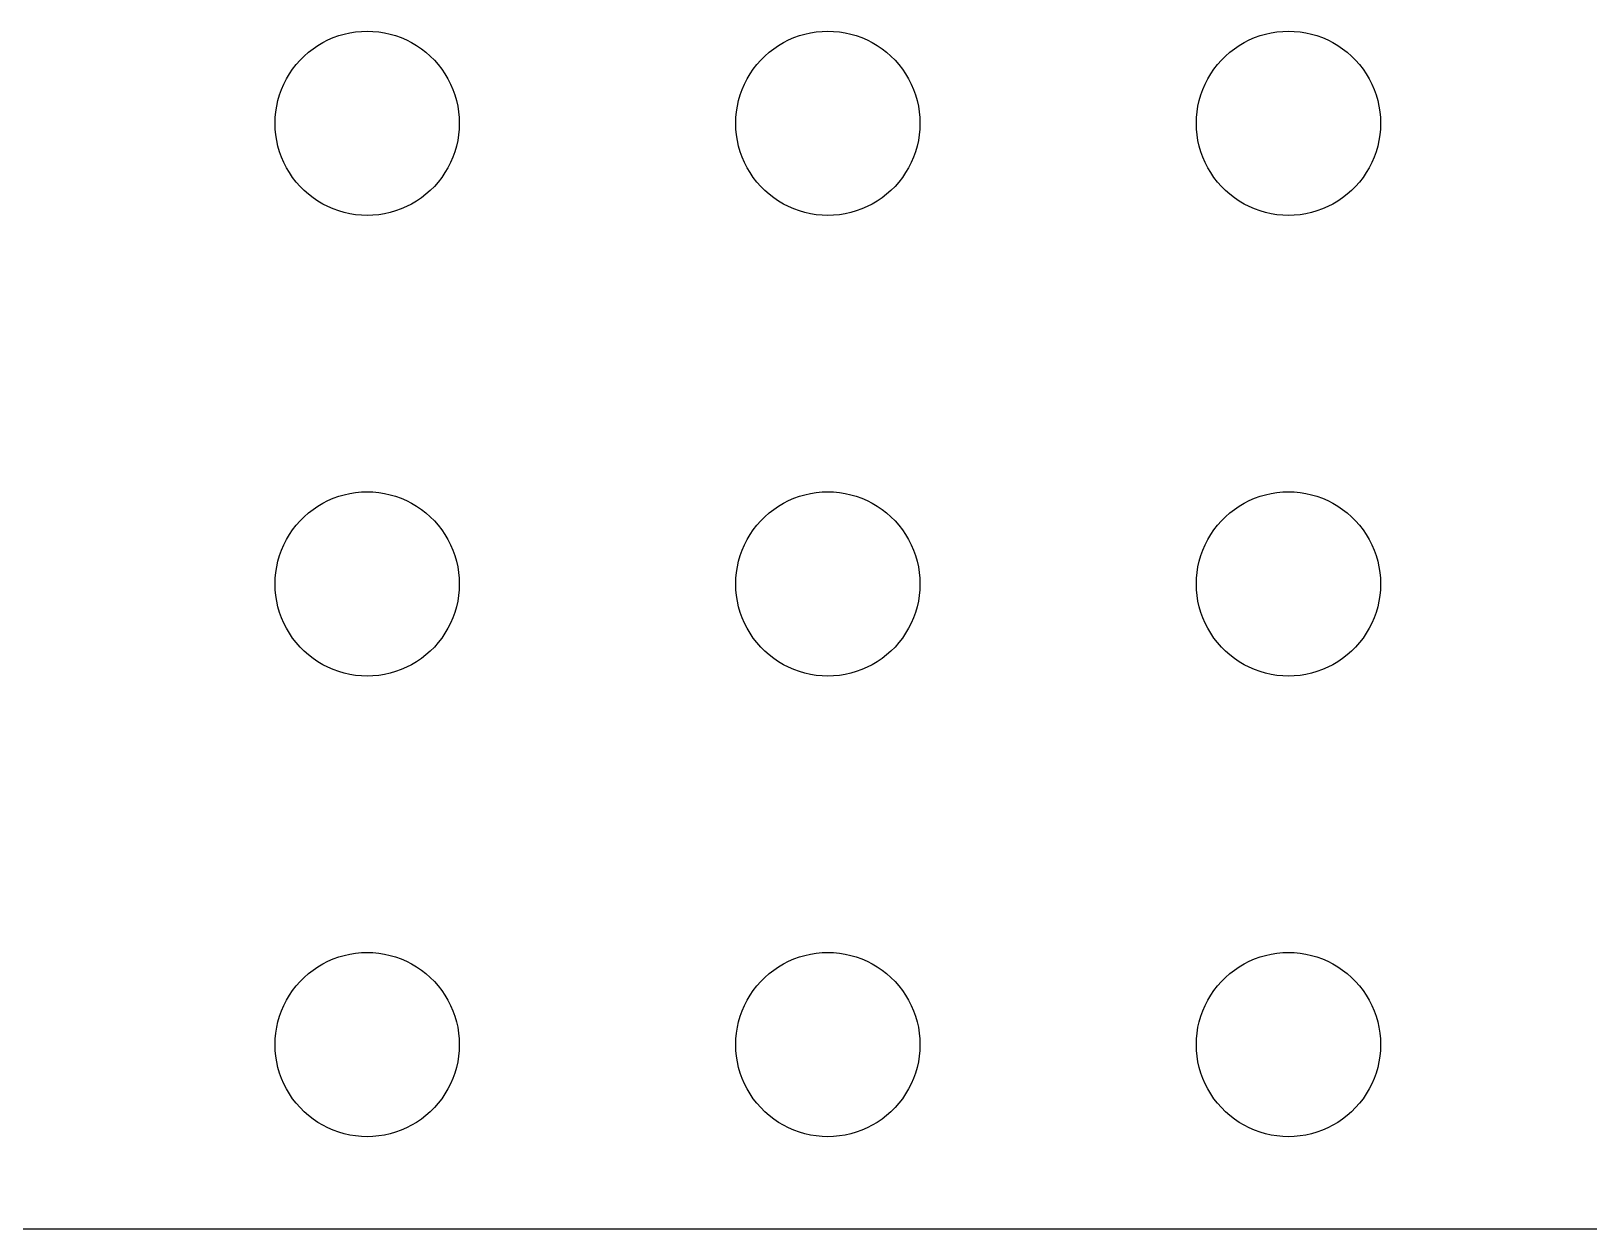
# Model space of a CAD drawing. Header units: metres. Extents: x -111 to 111, y -111 to 111.
# Drawn here: x -55.9 to -5.2, y -111 to -72 of the extents above; entities that cross this region are included whole.
import ezdxf

# ---------------------------------------------------------------- set-up
doc = ezdxf.new("R2010")
doc.units = ezdxf.units.M

msp = doc.modelspace()

# ---------------------------------------------------------------- linework, layer by layer
for p, q in [((-45.5621, -72.0531), (-45.376, -72.0237)), ((-45.376, -72.0237), (-45.1884, -72.0059)), ((-45.1884, -72.0059), (-45, -72)), ((-45, -72), (-44.8116, -72.0059)), ((-44.8116, -72.0059), (-44.624, -72.0237)), ((-44.624, -72.0237), (-44.4379, -72.0531)), ((-30.5621, -72.0531), (-30.376, -72.0237)), ((-30.376, -72.0237), (-30.1884, -72.0059)), ((-30.1884, -72.0059), (-30, -72)), ((-30, -72), (-29.8116, -72.0059)), ((-29.8116, -72.0059), (-29.624, -72.0237)), ((-29.624, -72.0237), (-29.4379, -72.0531)), ((-15.5621, -72.0531), (-15.376, -72.0237)), ((-15.376, -72.0237), (-15.1884, -72.0059)), ((-15.1884, -72.0059), (-15, -72)), ((-15, -72), (-14.8116, -72.0059)), ((-14.8116, -72.0059), (-14.624, -72.0237)), ((-14.624, -72.0237), (-14.4379, -72.0531)), ((-46.7634, -72.573), (-46.6075, -72.467)), ((-46.6075, -72.467), (-46.4453, -72.3711)), ((-46.4453, -72.3711), (-46.2773, -72.2855)), ((-46.2773, -72.2855), (-46.1044, -72.2107)), ((-46.1044, -72.2107), (-45.927, -72.1468)), ((-45.927, -72.1468), (-45.7461, -72.0943)), ((-45.7461, -72.0943), (-45.5621, -72.0531)), ((-44.4379, -72.0531), (-44.2539, -72.0943)), ((-44.2539, -72.0943), (-44.0729, -72.1468)), ((-44.0729, -72.1468), (-43.8956, -72.2107)), ((-43.8956, -72.2107), (-43.7227, -72.2855)), ((-43.7227, -72.2855), (-43.5547, -72.3711)), ((-43.5547, -72.3711), (-43.3925, -72.467)), ((-43.3925, -72.467), (-43.2366, -72.573)), ((-31.7634, -72.573), (-31.6075, -72.467)), ((-31.6075, -72.467), (-31.4453, -72.3711)), ((-31.4453, -72.3711), (-31.2773, -72.2855)), ((-31.2773, -72.2855), (-31.1044, -72.2107)), ((-31.1044, -72.2107), (-30.927, -72.1468)), ((-30.927, -72.1468), (-30.7461, -72.0943)), ((-30.7461, -72.0943), (-30.5621, -72.0531)), ((-29.4379, -72.0531), (-29.2539, -72.0943)), ((-29.2539, -72.0943), (-29.0729, -72.1468)), ((-29.0729, -72.1468), (-28.8956, -72.2107)), ((-28.8956, -72.2107), (-28.7227, -72.2855)), ((-28.7227, -72.2855), (-28.5547, -72.3711)), ((-28.5547, -72.3711), (-28.3925, -72.467)), ((-28.3925, -72.467), (-28.2366, -72.573)), ((-16.7634, -72.573), (-16.6075, -72.467)), ((-16.6075, -72.467), (-16.4453, -72.3711)), ((-16.4453, -72.3711), (-16.2773, -72.2855)), ((-16.2773, -72.2855), (-16.1044, -72.2107)), ((-16.1044, -72.2107), (-15.927, -72.1468)), ((-15.927, -72.1468), (-15.7461, -72.0943)), ((-15.7461, -72.0943), (-15.5621, -72.0531)), ((-14.4379, -72.0531), (-14.2539, -72.0943)), ((-14.2539, -72.0943), (-14.0729, -72.1468)), ((-14.0729, -72.1468), (-13.8956, -72.2107)), ((-13.8956, -72.2107), (-13.7227, -72.2855)), ((-13.7227, -72.2855), (-13.5547, -72.3711)), ((-13.5547, -72.3711), (-13.3925, -72.467)), ((-13.3925, -72.467), (-13.2366, -72.573)), ((-47.3115, -73.0877), (-47.1869, -72.9464)), ((-47.1869, -72.9464), (-47.0536, -72.8131)), ((-47.0536, -72.8131), (-46.9123, -72.6885)), ((-46.9123, -72.6885), (-46.7634, -72.573)), ((-43.2366, -72.573), (-43.0877, -72.6885)), ((-43.0877, -72.6885), (-42.9464, -72.8131)), ((-42.9464, -72.8131), (-42.8131, -72.9464)), ((-42.8131, -72.9464), (-42.6885, -73.0877)), ((-32.3115, -73.0877), (-32.1869, -72.9464)), ((-32.1869, -72.9464), (-32.0536, -72.8131)), ((-32.0536, -72.8131), (-31.9123, -72.6885)), ((-31.9123, -72.6885), (-31.7634, -72.573)), ((-28.2366, -72.573), (-28.0877, -72.6885)), ((-28.0877, -72.6885), (-27.9464, -72.8131)), ((-27.9464, -72.8131), (-27.8131, -72.9464)), ((-27.8131, -72.9464), (-27.6884, -73.0877)), ((-17.3115, -73.0877), (-17.1869, -72.9464)), ((-17.1869, -72.9464), (-17.0536, -72.8131)), ((-17.0536, -72.8131), (-16.9123, -72.6885)), ((-16.9123, -72.6885), (-16.7634, -72.573)), ((-13.2366, -72.573), (-13.0877, -72.6885)), ((-13.0877, -72.6885), (-12.9464, -72.8131)), ((-12.9464, -72.8131), (-12.8131, -72.9464)), ((-12.8131, -72.9464), (-12.6884, -73.0877)), ((-47.6289, -73.5547), (-47.533, -73.3925)), ((-47.533, -73.3925), (-47.427, -73.2366)), ((-47.427, -73.2366), (-47.3115, -73.0877)), ((-42.6885, -73.0877), (-42.5729, -73.2366)), ((-42.5729, -73.2366), (-42.467, -73.3925)), ((-42.467, -73.3925), (-42.3711, -73.5547)), ((-32.6289, -73.5547), (-32.533, -73.3925)), ((-32.533, -73.3925), (-32.427, -73.2366)), ((-32.427, -73.2366), (-32.3115, -73.0877)), ((-27.6884, -73.0877), (-27.5729, -73.2366)), ((-27.5729, -73.2366), (-27.467, -73.3925)), ((-27.467, -73.3925), (-27.3711, -73.5547)), ((-17.6289, -73.5547), (-17.533, -73.3925)), ((-17.533, -73.3925), (-17.427, -73.2366)), ((-17.427, -73.2366), (-17.3115, -73.0877)), ((-12.6884, -73.0877), (-12.5729, -73.2366)), ((-12.5729, -73.2366), (-12.467, -73.3925)), ((-12.467, -73.3925), (-12.3711, -73.5547)), ((-47.8532, -74.073), (-47.7893, -73.8956)), ((-47.7893, -73.8956), (-47.7145, -73.7227)), ((-47.7145, -73.7227), (-47.6289, -73.5547)), ((-42.3711, -73.5547), (-42.2855, -73.7227)), ((-42.2855, -73.7227), (-42.2107, -73.8956)), ((-42.2107, -73.8956), (-42.1468, -74.073)), ((-32.8532, -74.073), (-32.7893, -73.8956)), ((-32.7893, -73.8956), (-32.7145, -73.7227)), ((-32.7145, -73.7227), (-32.6289, -73.5547)), ((-27.3711, -73.5547), (-27.2855, -73.7227)), ((-27.2855, -73.7227), (-27.2107, -73.8956)), ((-27.2107, -73.8956), (-27.1468, -74.073)), ((-17.8532, -74.073), (-17.7893, -73.8956)), ((-17.7893, -73.8956), (-17.7145, -73.7227)), ((-17.7145, -73.7227), (-17.6289, -73.5547)), ((-12.3711, -73.5547), (-12.2855, -73.7227)), ((-12.2855, -73.7227), (-12.2107, -73.8956)), ((-12.2107, -73.8956), (-12.1468, -74.073)), ((-47.9763, -74.624), (-47.9469, -74.4379)), ((-47.9469, -74.4379), (-47.9057, -74.2539)), ((-47.9057, -74.2539), (-47.8532, -74.073)), ((-42.1468, -74.073), (-42.0942, -74.2539)), ((-42.0942, -74.2539), (-42.0531, -74.4379)), ((-42.0531, -74.4379), (-42.0237, -74.624)), ((-32.9763, -74.624), (-32.9469, -74.4379)), ((-32.9469, -74.4379), (-32.9057, -74.2539)), ((-32.9057, -74.2539), (-32.8532, -74.073)), ((-27.1468, -74.073), (-27.0942, -74.2539)), ((-27.0942, -74.2539), (-27.0531, -74.4379)), ((-27.0531, -74.4379), (-27.0237, -74.624)), ((-17.9763, -74.624), (-17.9469, -74.4379)), ((-17.9469, -74.4379), (-17.9057, -74.2539)), ((-17.9057, -74.2539), (-17.8532, -74.073)), ((-12.1468, -74.073), (-12.0942, -74.2539)), ((-12.0942, -74.2539), (-12.0531, -74.4379)), ((-12.0531, -74.4379), (-12.0237, -74.624)), ((-48, -75), (-47.9941, -74.8116)), ((-47.9941, -75.1884), (-48, -75)), ((-47.9941, -74.8116), (-47.9763, -74.624)), ((-42.0237, -74.624), (-42.0059, -74.8116)), ((-42.0059, -74.8116), (-42, -75)), ((-42, -75), (-42.0059, -75.1884)), ((-33, -75), (-32.9941, -74.8116)), ((-32.9941, -75.1884), (-33, -75)), ((-32.9941, -74.8116), (-32.9763, -74.624)), ((-27.0237, -74.624), (-27.0059, -74.8116)), ((-27.0059, -74.8116), (-27, -75)), ((-27, -75), (-27.0059, -75.1884)), ((-18, -75), (-17.9941, -74.8116)), ((-17.9941, -75.1884), (-18, -75)), ((-17.9941, -74.8116), (-17.9763, -74.624)), ((-12.0237, -74.624), (-12.0059, -74.8116)), ((-12.0059, -74.8116), (-12, -75)), ((-12, -75), (-12.0059, -75.1884)), ((-47.9763, -75.376), (-47.9941, -75.1884)), ((-47.9469, -75.5621), (-47.9763, -75.376)), ((-47.9057, -75.7461), (-47.9469, -75.5621)), ((-42.0531, -75.5621), (-42.0942, -75.7461)), ((-42.0237, -75.376), (-42.0531, -75.5621)), ((-42.0059, -75.1884), (-42.0237, -75.376)), ((-32.9763, -75.376), (-32.9941, -75.1884)), ((-32.9469, -75.5621), (-32.9763, -75.376)), ((-32.9057, -75.7461), (-32.9469, -75.5621)), ((-27.0531, -75.5621), (-27.0942, -75.7461)), ((-27.0237, -75.376), (-27.0531, -75.5621)), ((-27.0059, -75.1884), (-27.0237, -75.376)), ((-17.9763, -75.376), (-17.9941, -75.1884)), ((-17.9469, -75.5621), (-17.9763, -75.376)), ((-17.9057, -75.7461), (-17.9469, -75.5621)), ((-12.0531, -75.5621), (-12.0942, -75.7461)), ((-12.0237, -75.376), (-12.0531, -75.5621)), ((-12.0059, -75.1884), (-12.0237, -75.376)), ((-47.8532, -75.927), (-47.9057, -75.7461)), ((-47.7893, -76.1044), (-47.8532, -75.927)), ((-42.1468, -75.927), (-42.2107, -76.1044)), ((-42.0942, -75.7461), (-42.1468, -75.927)), ((-32.8532, -75.927), (-32.9057, -75.7461)), ((-32.7893, -76.1044), (-32.8532, -75.927)), ((-27.1468, -75.927), (-27.2107, -76.1044)), ((-27.0942, -75.7461), (-27.1468, -75.927)), ((-17.8532, -75.927), (-17.9057, -75.7461)), ((-17.7893, -76.1044), (-17.8532, -75.927)), ((-12.1468, -75.927), (-12.2107, -76.1044)), ((-12.0942, -75.7461), (-12.1468, -75.927)), ((-47.7145, -76.2773), (-47.7893, -76.1044)), ((-47.6289, -76.4453), (-47.7145, -76.2773)), ((-47.533, -76.6075), (-47.6289, -76.4453)), ((-42.3711, -76.4453), (-42.467, -76.6075)), ((-42.2855, -76.2773), (-42.3711, -76.4453)), ((-42.2107, -76.1044), (-42.2855, -76.2773)), ((-32.7145, -76.2773), (-32.7893, -76.1044)), ((-32.6289, -76.4453), (-32.7145, -76.2773)), ((-32.533, -76.6075), (-32.6289, -76.4453)), ((-27.3711, -76.4453), (-27.467, -76.6075)), ((-27.2855, -76.2773), (-27.3711, -76.4453)), ((-27.2107, -76.1044), (-27.2855, -76.2773)), ((-17.7145, -76.2773), (-17.7893, -76.1044)), ((-17.6289, -76.4453), (-17.7145, -76.2773)), ((-17.533, -76.6075), (-17.6289, -76.4453)), ((-12.3711, -76.4453), (-12.467, -76.6075)), ((-12.2855, -76.2773), (-12.3711, -76.4453)), ((-12.2107, -76.1044), (-12.2855, -76.2773)), ((-47.427, -76.7634), (-47.533, -76.6075)), ((-47.3115, -76.9123), (-47.427, -76.7634)), ((-47.1869, -77.0536), (-47.3115, -76.9123)), ((-47.0536, -77.1869), (-47.1869, -77.0536)), ((-42.8131, -77.0536), (-42.9464, -77.1869)), ((-42.6885, -76.9123), (-42.8131, -77.0536)), ((-42.5729, -76.7634), (-42.6885, -76.9123)), ((-42.467, -76.6075), (-42.5729, -76.7634)), ((-32.427, -76.7634), (-32.533, -76.6075)), ((-32.3115, -76.9123), (-32.427, -76.7634)), ((-32.1869, -77.0536), (-32.3115, -76.9123)), ((-32.0536, -77.1869), (-32.1869, -77.0536)), ((-27.8131, -77.0536), (-27.9464, -77.1869)), ((-27.6884, -76.9123), (-27.8131, -77.0536)), ((-27.5729, -76.7634), (-27.6884, -76.9123)), ((-27.467, -76.6075), (-27.5729, -76.7634)), ((-17.427, -76.7634), (-17.533, -76.6075)), ((-17.3115, -76.9123), (-17.427, -76.7634)), ((-17.1869, -77.0536), (-17.3115, -76.9123)), ((-17.0536, -77.1869), (-17.1869, -77.0536)), ((-12.8131, -77.0536), (-12.9464, -77.1869)), ((-12.6884, -76.9123), (-12.8131, -77.0536)), ((-12.5729, -76.7634), (-12.6884, -76.9123)), ((-12.467, -76.6075), (-12.5729, -76.7634)), ((-46.9123, -77.3115), (-47.0536, -77.1869)), ((-46.7634, -77.427), (-46.9123, -77.3115)), ((-46.6075, -77.533), (-46.7634, -77.427)), ((-46.4453, -77.6289), (-46.6075, -77.533)), ((-43.3925, -77.533), (-43.5547, -77.6289)), ((-43.2366, -77.427), (-43.3925, -77.533)), ((-43.0877, -77.3115), (-43.2366, -77.427)), ((-42.9464, -77.1869), (-43.0877, -77.3115)), ((-31.9123, -77.3115), (-32.0536, -77.1869)), ((-31.7634, -77.427), (-31.9123, -77.3115)), ((-31.6075, -77.533), (-31.7634, -77.427)), ((-31.4453, -77.6289), (-31.6075, -77.533)), ((-28.3925, -77.533), (-28.5547, -77.6289)), ((-28.2366, -77.427), (-28.3925, -77.533)), ((-28.0877, -77.3115), (-28.2366, -77.427)), ((-27.9464, -77.1869), (-28.0877, -77.3115)), ((-16.9123, -77.3115), (-17.0536, -77.1869)), ((-16.7634, -77.427), (-16.9123, -77.3115)), ((-16.6075, -77.533), (-16.7634, -77.427)), ((-16.4453, -77.6289), (-16.6075, -77.533)), ((-13.3925, -77.533), (-13.5547, -77.6289)), ((-13.2366, -77.427), (-13.3925, -77.533)), ((-13.0877, -77.3115), (-13.2366, -77.427)), ((-12.9464, -77.1869), (-13.0877, -77.3115)), ((-46.2773, -77.7145), (-46.4453, -77.6289)), ((-46.1044, -77.7893), (-46.2773, -77.7145)), ((-45.927, -77.8532), (-46.1044, -77.7893)), ((-45.7461, -77.9057), (-45.927, -77.8532)), ((-45.5621, -77.9469), (-45.7461, -77.9057)), ((-45.376, -77.9763), (-45.5621, -77.9469)), ((-45.1884, -77.9941), (-45.376, -77.9763)), ((-45, -78), (-45.1884, -77.9941)), ((-44.8116, -77.9941), (-45, -78)), ((-44.624, -77.9763), (-44.8116, -77.9941)), ((-44.4379, -77.9469), (-44.624, -77.9763)), ((-44.2539, -77.9057), (-44.4379, -77.9469)), ((-44.0729, -77.8532), (-44.2539, -77.9057)), ((-43.8956, -77.7893), (-44.0729, -77.8532)), ((-43.7227, -77.7145), (-43.8956, -77.7893)), ((-43.5547, -77.6289), (-43.7227, -77.7145)), ((-31.2773, -77.7145), (-31.4453, -77.6289)), ((-31.1044, -77.7893), (-31.2773, -77.7145)), ((-30.927, -77.8532), (-31.1044, -77.7893)), ((-30.7461, -77.9057), (-30.927, -77.8532)), ((-30.5621, -77.9469), (-30.7461, -77.9057)), ((-30.376, -77.9763), (-30.5621, -77.9469)), ((-30.1884, -77.9941), (-30.376, -77.9763)), ((-30, -78), (-30.1884, -77.9941)), ((-29.8116, -77.9941), (-30, -78)), ((-29.624, -77.9763), (-29.8116, -77.9941)), ((-29.4379, -77.9469), (-29.624, -77.9763)), ((-29.2539, -77.9057), (-29.4379, -77.9469)), ((-29.0729, -77.8532), (-29.2539, -77.9057)), ((-28.8956, -77.7893), (-29.0729, -77.8532)), ((-28.7227, -77.7145), (-28.8956, -77.7893)), ((-28.5547, -77.6289), (-28.7227, -77.7145)), ((-16.2773, -77.7145), (-16.4453, -77.6289)), ((-16.1044, -77.7893), (-16.2773, -77.7145)), ((-15.927, -77.8532), (-16.1044, -77.7893)), ((-15.7461, -77.9057), (-15.927, -77.8532)), ((-15.5621, -77.9469), (-15.7461, -77.9057)), ((-15.376, -77.9763), (-15.5621, -77.9469)), ((-15.1884, -77.9941), (-15.376, -77.9763)), ((-15, -78), (-15.1884, -77.9941)), ((-14.8116, -77.9941), (-15, -78)), ((-14.624, -77.9763), (-14.8116, -77.9941)), ((-14.4379, -77.9469), (-14.624, -77.9763)), ((-14.2539, -77.9057), (-14.4379, -77.9469)), ((-14.0729, -77.8532), (-14.2539, -77.9057)), ((-13.8956, -77.7893), (-14.0729, -77.8532)), ((-13.7227, -77.7145), (-13.8956, -77.7893)), ((-13.5547, -77.6289), (-13.7227, -77.7145)), ((-46.2773, -87.2855), (-46.1044, -87.2107)), ((-46.1044, -87.2107), (-45.927, -87.1468)), ((-45.927, -87.1468), (-45.7461, -87.0943)), ((-45.7461, -87.0943), (-45.5621, -87.0531)), ((-45.5621, -87.0531), (-45.376, -87.0237)), ((-45.376, -87.0237), (-45.1884, -87.0059)), ((-45.1884, -87.0059), (-45, -87)), ((-45, -87), (-44.8116, -87.0059)), ((-44.8116, -87.0059), (-44.624, -87.0237)), ((-44.624, -87.0237), (-44.4379, -87.0531)), ((-44.4379, -87.0531), (-44.2539, -87.0943)), ((-44.2539, -87.0943), (-44.0729, -87.1468)), ((-44.0729, -87.1468), (-43.8956, -87.2107)), ((-43.8956, -87.2107), (-43.7227, -87.2855)), ((-31.2773, -87.2855), (-31.1044, -87.2107)), ((-31.1044, -87.2107), (-30.927, -87.1468)), ((-30.927, -87.1468), (-30.7461, -87.0943)), ((-30.7461, -87.0943), (-30.5621, -87.0531)), ((-30.5621, -87.0531), (-30.376, -87.0237)), ((-30.376, -87.0237), (-30.1884, -87.0059)), ((-30.1884, -87.0059), (-30, -87)), ((-30, -87), (-29.8116, -87.0059)), ((-29.8116, -87.0059), (-29.624, -87.0237)), ((-29.624, -87.0237), (-29.4379, -87.0531)), ((-29.4379, -87.0531), (-29.2539, -87.0943)), ((-29.2539, -87.0943), (-29.0729, -87.1468)), ((-29.0729, -87.1468), (-28.8956, -87.2107)), ((-28.8956, -87.2107), (-28.7227, -87.2855)), ((-16.2773, -87.2855), (-16.1044, -87.2107)), ((-16.1044, -87.2107), (-15.927, -87.1468)), ((-15.927, -87.1468), (-15.7461, -87.0943)), ((-15.7461, -87.0943), (-15.5621, -87.0531)), ((-15.5621, -87.0531), (-15.376, -87.0237)), ((-15.376, -87.0237), (-15.1884, -87.0059)), ((-15.1884, -87.0059), (-15, -87)), ((-15, -87), (-14.8116, -87.0059)), ((-14.8116, -87.0059), (-14.624, -87.0237)), ((-14.624, -87.0237), (-14.4379, -87.0531)), ((-14.4379, -87.0531), (-14.2539, -87.0943)), ((-14.2539, -87.0943), (-14.0729, -87.1468)), ((-14.0729, -87.1468), (-13.8956, -87.2107)), ((-13.8956, -87.2107), (-13.7227, -87.2855)), ((-47.0536, -87.8131), (-46.9123, -87.6885)), ((-46.9123, -87.6885), (-46.7634, -87.573)), ((-46.7634, -87.573), (-46.6075, -87.467)), ((-46.6075, -87.467), (-46.4453, -87.3711)), ((-46.4453, -87.3711), (-46.2773, -87.2855)), ((-43.7227, -87.2855), (-43.5547, -87.3711)), ((-43.5547, -87.3711), (-43.3925, -87.467)), ((-43.3925, -87.467), (-43.2366, -87.573)), ((-43.2366, -87.573), (-43.0877, -87.6885)), ((-43.0877, -87.6885), (-42.9464, -87.8131)), ((-32.0536, -87.8131), (-31.9123, -87.6885)), ((-31.9123, -87.6885), (-31.7634, -87.573)), ((-31.7634, -87.573), (-31.6075, -87.467)), ((-31.6075, -87.467), (-31.4453, -87.3711)), ((-31.4453, -87.3711), (-31.2773, -87.2855)), ((-28.7227, -87.2855), (-28.5547, -87.3711)), ((-28.5547, -87.3711), (-28.3925, -87.467)), ((-28.3925, -87.467), (-28.2366, -87.573)), ((-28.2366, -87.573), (-28.0877, -87.6885)), ((-28.0877, -87.6885), (-27.9464, -87.8131)), ((-17.0536, -87.8131), (-16.9123, -87.6885)), ((-16.9123, -87.6885), (-16.7634, -87.573)), ((-16.7634, -87.573), (-16.6075, -87.467)), ((-16.6075, -87.467), (-16.4453, -87.3711)), ((-16.4453, -87.3711), (-16.2773, -87.2855)), ((-13.7227, -87.2855), (-13.5547, -87.3711)), ((-13.5547, -87.3711), (-13.3925, -87.467)), ((-13.3925, -87.467), (-13.2366, -87.573)), ((-13.2366, -87.573), (-13.0877, -87.6885)), ((-13.0877, -87.6885), (-12.9464, -87.8131)), ((-47.533, -88.3925), (-47.427, -88.2366)), ((-47.427, -88.2366), (-47.3115, -88.0877)), ((-47.3115, -88.0877), (-47.1869, -87.9464)), ((-47.1869, -87.9464), (-47.0536, -87.8131)), ((-42.9464, -87.8131), (-42.8131, -87.9464)), ((-42.8131, -87.9464), (-42.6885, -88.0877)), ((-42.6885, -88.0877), (-42.5729, -88.2366)), ((-42.5729, -88.2366), (-42.467, -88.3925)), ((-32.533, -88.3925), (-32.427, -88.2366)), ((-32.427, -88.2366), (-32.3115, -88.0877)), ((-32.3115, -88.0877), (-32.1869, -87.9464)), ((-32.1869, -87.9464), (-32.0536, -87.8131)), ((-27.9464, -87.8131), (-27.8131, -87.9464)), ((-27.8131, -87.9464), (-27.6884, -88.0877)), ((-27.6884, -88.0877), (-27.5729, -88.2366)), ((-27.5729, -88.2366), (-27.467, -88.3925)), ((-17.533, -88.3925), (-17.427, -88.2366)), ((-17.427, -88.2366), (-17.3115, -88.0877)), ((-17.3115, -88.0877), (-17.1869, -87.9464)), ((-17.1869, -87.9464), (-17.0536, -87.8131)), ((-12.9464, -87.8131), (-12.8131, -87.9464)), ((-12.8131, -87.9464), (-12.6884, -88.0877)), ((-12.6884, -88.0877), (-12.5729, -88.2366)), ((-12.5729, -88.2366), (-12.467, -88.3925)), ((-47.7893, -88.8956), (-47.7145, -88.7227)), ((-47.7145, -88.7227), (-47.6289, -88.5547)), ((-47.6289, -88.5547), (-47.533, -88.3925)), ((-42.467, -88.3925), (-42.3711, -88.5547)), ((-42.3711, -88.5547), (-42.2855, -88.7227)), ((-42.2855, -88.7227), (-42.2107, -88.8956)), ((-32.7893, -88.8956), (-32.7145, -88.7227)), ((-32.7145, -88.7227), (-32.6289, -88.5547)), ((-32.6289, -88.5547), (-32.533, -88.3925)), ((-27.467, -88.3925), (-27.3711, -88.5547)), ((-27.3711, -88.5547), (-27.2855, -88.7227)), ((-27.2855, -88.7227), (-27.2107, -88.8956)), ((-17.7893, -88.8956), (-17.7145, -88.7227)), ((-17.7145, -88.7227), (-17.6289, -88.5547)), ((-17.6289, -88.5547), (-17.533, -88.3925)), ((-12.467, -88.3925), (-12.3711, -88.5547)), ((-12.3711, -88.5547), (-12.2855, -88.7227)), ((-12.2855, -88.7227), (-12.2107, -88.8956)), ((-47.9469, -89.4379), (-47.9057, -89.2539)), ((-47.9057, -89.2539), (-47.8532, -89.073)), ((-47.8532, -89.073), (-47.7893, -88.8956)), ((-42.2107, -88.8956), (-42.1468, -89.073)), ((-42.1468, -89.073), (-42.0942, -89.2539)), ((-42.0942, -89.2539), (-42.0531, -89.4379)), ((-32.9469, -89.4379), (-32.9057, -89.2539)), ((-32.9057, -89.2539), (-32.8532, -89.073)), ((-32.8532, -89.073), (-32.7893, -88.8956)), ((-27.2107, -88.8956), (-27.1468, -89.073)), ((-27.1468, -89.073), (-27.0942, -89.2539)), ((-27.0942, -89.2539), (-27.0531, -89.4379)), ((-17.9469, -89.4379), (-17.9057, -89.2539)), ((-17.9057, -89.2539), (-17.8532, -89.073)), ((-17.8532, -89.073), (-17.7893, -88.8956)), ((-12.2107, -88.8956), (-12.1468, -89.073)), ((-12.1468, -89.073), (-12.0942, -89.2539)), ((-12.0942, -89.2539), (-12.0531, -89.4379)), ((-47.9941, -89.8116), (-47.9763, -89.624)), ((-47.9763, -89.624), (-47.9469, -89.4379)), ((-42.0531, -89.4379), (-42.0237, -89.624)), ((-42.0237, -89.624), (-42.0059, -89.8116)), ((-32.9941, -89.8116), (-32.9763, -89.624)), ((-32.9763, -89.624), (-32.9469, -89.4379)), ((-27.0531, -89.4379), (-27.0237, -89.624)), ((-27.0237, -89.624), (-27.0059, -89.8116)), ((-17.9941, -89.8116), (-17.9763, -89.624)), ((-17.9763, -89.624), (-17.9469, -89.4379)), ((-12.0531, -89.4379), (-12.0237, -89.624)), ((-12.0237, -89.624), (-12.0059, -89.8116)), ((-48, -90), (-47.9941, -89.8116)), ((-47.9941, -90.1884), (-48, -90)), ((-47.9763, -90.376), (-47.9941, -90.1884)), ((-42.0059, -90.1884), (-42.0237, -90.376)), ((-42.0059, -89.8116), (-42, -90)), ((-42, -90), (-42.0059, -90.1884)), ((-33, -90), (-32.9941, -89.8116)), ((-32.9941, -90.1884), (-33, -90)), ((-32.9763, -90.376), (-32.9941, -90.1884)), ((-27.0059, -90.1884), (-27.0237, -90.376)), ((-27.0059, -89.8116), (-27, -90)), ((-27, -90), (-27.0059, -90.1884)), ((-18, -90), (-17.9941, -89.8116)), ((-17.9941, -90.1884), (-18, -90)), ((-17.9763, -90.376), (-17.9941, -90.1884)), ((-12.0059, -90.1884), (-12.0237, -90.376)), ((-12.0059, -89.8116), (-12, -90)), ((-12, -90), (-12.0059, -90.1884)), ((-47.9469, -90.5621), (-47.9763, -90.376)), ((-47.9057, -90.7461), (-47.9469, -90.5621)), ((-47.8532, -90.927), (-47.9057, -90.7461)), ((-42.0942, -90.7461), (-42.1468, -90.927)), ((-42.0531, -90.5621), (-42.0942, -90.7461)), ((-42.0237, -90.376), (-42.0531, -90.5621)), ((-32.9469, -90.5621), (-32.9763, -90.376)), ((-32.9057, -90.7461), (-32.9469, -90.5621)), ((-32.8532, -90.927), (-32.9057, -90.7461)), ((-27.0942, -90.7461), (-27.1468, -90.927)), ((-27.0531, -90.5621), (-27.0942, -90.7461)), ((-27.0237, -90.376), (-27.0531, -90.5621)), ((-17.9469, -90.5621), (-17.9763, -90.376)), ((-17.9057, -90.7461), (-17.9469, -90.5621)), ((-17.8532, -90.927), (-17.9057, -90.7461)), ((-12.0942, -90.7461), (-12.1468, -90.927)), ((-12.0531, -90.5621), (-12.0942, -90.7461)), ((-12.0237, -90.376), (-12.0531, -90.5621)), ((-47.7893, -91.1044), (-47.8532, -90.927)), ((-47.7145, -91.2773), (-47.7893, -91.1044)), ((-47.6289, -91.4453), (-47.7145, -91.2773)), ((-42.2855, -91.2773), (-42.3711, -91.4453)), ((-42.2107, -91.1044), (-42.2855, -91.2773)), ((-42.1468, -90.927), (-42.2107, -91.1044)), ((-32.7893, -91.1044), (-32.8532, -90.927)), ((-32.7145, -91.2773), (-32.7893, -91.1044)), ((-32.6289, -91.4453), (-32.7145, -91.2773)), ((-27.2855, -91.2773), (-27.3711, -91.4453)), ((-27.2107, -91.1044), (-27.2855, -91.2773)), ((-27.1468, -90.927), (-27.2107, -91.1044)), ((-17.7893, -91.1044), (-17.8532, -90.927)), ((-17.7145, -91.2773), (-17.7893, -91.1044)), ((-17.6289, -91.4453), (-17.7145, -91.2773)), ((-12.2855, -91.2773), (-12.3711, -91.4453)), ((-12.2107, -91.1044), (-12.2855, -91.2773)), ((-12.1468, -90.927), (-12.2107, -91.1044)), ((-47.533, -91.6075), (-47.6289, -91.4453)), ((-47.427, -91.7634), (-47.533, -91.6075)), ((-47.3115, -91.9123), (-47.427, -91.7634)), ((-42.5729, -91.7634), (-42.6885, -91.9123)), ((-42.467, -91.6075), (-42.5729, -91.7634)), ((-42.3711, -91.4453), (-42.467, -91.6075)), ((-32.533, -91.6075), (-32.6289, -91.4453)), ((-32.427, -91.7634), (-32.533, -91.6075)), ((-32.3115, -91.9123), (-32.427, -91.7634)), ((-27.5729, -91.7634), (-27.6884, -91.9123)), ((-27.467, -91.6075), (-27.5729, -91.7634)), ((-27.3711, -91.4453), (-27.467, -91.6075)), ((-17.533, -91.6075), (-17.6289, -91.4453)), ((-17.427, -91.7634), (-17.533, -91.6075)), ((-17.3115, -91.9123), (-17.427, -91.7634)), ((-12.5729, -91.7634), (-12.6884, -91.9123)), ((-12.467, -91.6075), (-12.5729, -91.7634)), ((-12.3711, -91.4453), (-12.467, -91.6075)), ((-47.1869, -92.0536), (-47.3115, -91.9123)), ((-47.0536, -92.1869), (-47.1869, -92.0536)), ((-46.9123, -92.3115), (-47.0536, -92.1869)), ((-46.7634, -92.427), (-46.9123, -92.3115)), ((-43.0877, -92.3115), (-43.2366, -92.427)), ((-42.9464, -92.1869), (-43.0877, -92.3115)), ((-42.8131, -92.0536), (-42.9464, -92.1869)), ((-42.6885, -91.9123), (-42.8131, -92.0536)), ((-32.1869, -92.0536), (-32.3115, -91.9123)), ((-32.0536, -92.1869), (-32.1869, -92.0536)), ((-31.9123, -92.3115), (-32.0536, -92.1869)), ((-31.7634, -92.427), (-31.9123, -92.3115)), ((-28.0877, -92.3115), (-28.2366, -92.427)), ((-27.9464, -92.1869), (-28.0877, -92.3115)), ((-27.8131, -92.0536), (-27.9464, -92.1869)), ((-27.6884, -91.9123), (-27.8131, -92.0536)), ((-17.1869, -92.0536), (-17.3115, -91.9123)), ((-17.0536, -92.1869), (-17.1869, -92.0536)), ((-16.9123, -92.3115), (-17.0536, -92.1869)), ((-16.7634, -92.427), (-16.9123, -92.3115)), ((-13.0877, -92.3115), (-13.2366, -92.427)), ((-12.9464, -92.1869), (-13.0877, -92.3115)), ((-12.8131, -92.0536), (-12.9464, -92.1869)), ((-12.6884, -91.9123), (-12.8131, -92.0536)), ((-46.6075, -92.533), (-46.7634, -92.427)), ((-46.4453, -92.6289), (-46.6075, -92.533)), ((-46.2773, -92.7145), (-46.4453, -92.6289)), ((-46.1044, -92.7893), (-46.2773, -92.7145)), ((-45.927, -92.8532), (-46.1044, -92.7893)), ((-43.8956, -92.7893), (-44.0729, -92.8532)), ((-43.7227, -92.7145), (-43.8956, -92.7893)), ((-43.5547, -92.6289), (-43.7227, -92.7145)), ((-43.3925, -92.533), (-43.5547, -92.6289)), ((-43.2366, -92.427), (-43.3925, -92.533)), ((-31.6075, -92.533), (-31.7634, -92.427)), ((-31.4453, -92.6289), (-31.6075, -92.533)), ((-31.2773, -92.7145), (-31.4453, -92.6289)), ((-31.1044, -92.7893), (-31.2773, -92.7145)), ((-30.927, -92.8532), (-31.1044, -92.7893)), ((-28.8956, -92.7893), (-29.0729, -92.8532)), ((-28.7227, -92.7145), (-28.8956, -92.7893)), ((-28.5547, -92.6289), (-28.7227, -92.7145)), ((-28.3925, -92.533), (-28.5547, -92.6289)), ((-28.2366, -92.427), (-28.3925, -92.533)), ((-16.6075, -92.533), (-16.7634, -92.427)), ((-16.4453, -92.6289), (-16.6075, -92.533)), ((-16.2773, -92.7145), (-16.4453, -92.6289)), ((-16.1044, -92.7893), (-16.2773, -92.7145)), ((-15.927, -92.8532), (-16.1044, -92.7893)), ((-13.8956, -92.7893), (-14.0729, -92.8532)), ((-13.7227, -92.7145), (-13.8956, -92.7893)), ((-13.5547, -92.6289), (-13.7227, -92.7145)), ((-13.3925, -92.533), (-13.5547, -92.6289)), ((-13.2366, -92.427), (-13.3925, -92.533)), ((-45.7461, -92.9057), (-45.927, -92.8532)), ((-45.5621, -92.9469), (-45.7461, -92.9057)), ((-45.376, -92.9763), (-45.5621, -92.9469)), ((-45.1884, -92.9941), (-45.376, -92.9763)), ((-45, -93), (-45.1884, -92.9941)), ((-44.8116, -92.9941), (-45, -93)), ((-44.624, -92.9763), (-44.8116, -92.9941)), ((-44.4379, -92.9469), (-44.624, -92.9763)), ((-44.2539, -92.9057), (-44.4379, -92.9469)), ((-44.0729, -92.8532), (-44.2539, -92.9057)), ((-30.7461, -92.9057), (-30.927, -92.8532)), ((-30.5621, -92.9469), (-30.7461, -92.9057)), ((-30.376, -92.9763), (-30.5621, -92.9469)), ((-30.1884, -92.9941), (-30.376, -92.9763)), ((-30, -93), (-30.1884, -92.9941)), ((-29.8116, -92.9941), (-30, -93)), ((-29.624, -92.9763), (-29.8116, -92.9941)), ((-29.4379, -92.9469), (-29.624, -92.9763)), ((-29.2539, -92.9057), (-29.4379, -92.9469)), ((-29.0729, -92.8532), (-29.2539, -92.9057)), ((-15.7461, -92.9057), (-15.927, -92.8532)), ((-15.5621, -92.9469), (-15.7461, -92.9057)), ((-15.376, -92.9763), (-15.5621, -92.9469)), ((-15.1884, -92.9941), (-15.376, -92.9763)), ((-15, -93), (-15.1884, -92.9941)), ((-14.8116, -92.9941), (-15, -93)), ((-14.624, -92.9763), (-14.8116, -92.9941)), ((-14.4379, -92.9469), (-14.624, -92.9763)), ((-14.2539, -92.9057), (-14.4379, -92.9469)), ((-14.0729, -92.8532), (-14.2539, -92.9057)), ((-46.6075, -102.467), (-46.4453, -102.371)), ((-46.4453, -102.371), (-46.2773, -102.286)), ((-46.2773, -102.286), (-46.1044, -102.211)), ((-46.1044, -102.211), (-45.927, -102.147)), ((-45.927, -102.147), (-45.7461, -102.094)), ((-45.7461, -102.094), (-45.5621, -102.053)), ((-45.5621, -102.053), (-45.376, -102.024)), ((-45.376, -102.024), (-45.1884, -102.006)), ((-45.1884, -102.006), (-45, -102)), ((-45, -102), (-44.8116, -102.006)), ((-44.8116, -102.006), (-44.624, -102.024)), ((-44.624, -102.024), (-44.4379, -102.053)), ((-44.4379, -102.053), (-44.2539, -102.094)), ((-44.2539, -102.094), (-44.0729, -102.147)), ((-44.0729, -102.147), (-43.8956, -102.211)), ((-43.8956, -102.211), (-43.7227, -102.286)), ((-43.7227, -102.286), (-43.5547, -102.371)), ((-43.5547, -102.371), (-43.3925, -102.467)), ((-31.6075, -102.467), (-31.4453, -102.371)), ((-31.4453, -102.371), (-31.2773, -102.286)), ((-31.2773, -102.286), (-31.1044, -102.211)), ((-31.1044, -102.211), (-30.927, -102.147)), ((-30.927, -102.147), (-30.7461, -102.094)), ((-30.7461, -102.094), (-30.5621, -102.053)), ((-30.5621, -102.053), (-30.376, -102.024)), ((-30.376, -102.024), (-30.1884, -102.006)), ((-30.1884, -102.006), (-30, -102)), ((-30, -102), (-29.8116, -102.006)), ((-29.8116, -102.006), (-29.624, -102.024)), ((-29.624, -102.024), (-29.4379, -102.053)), ((-29.4379, -102.053), (-29.2539, -102.094)), ((-29.2539, -102.094), (-29.0729, -102.147)), ((-29.0729, -102.147), (-28.8956, -102.211)), ((-28.8956, -102.211), (-28.7227, -102.286)), ((-28.7227, -102.286), (-28.5547, -102.371)), ((-28.5547, -102.371), (-28.3925, -102.467)), ((-16.6075, -102.467), (-16.4453, -102.371)), ((-16.4453, -102.371), (-16.2773, -102.286)), ((-16.2773, -102.286), (-16.1044, -102.211)), ((-16.1044, -102.211), (-15.927, -102.147)), ((-15.927, -102.147), (-15.7461, -102.094)), ((-15.7461, -102.094), (-15.5621, -102.053)), ((-15.5621, -102.053), (-15.376, -102.024)), ((-15.376, -102.024), (-15.1884, -102.006)), ((-15.1884, -102.006), (-15, -102)), ((-15, -102), (-14.8116, -102.006)), ((-14.8116, -102.006), (-14.624, -102.024)), ((-14.624, -102.024), (-14.4379, -102.053)), ((-14.4379, -102.053), (-14.2539, -102.094)), ((-14.2539, -102.094), (-14.0729, -102.147)), ((-14.0729, -102.147), (-13.8956, -102.211)), ((-13.8956, -102.211), (-13.7227, -102.286)), ((-13.7227, -102.286), (-13.5547, -102.371)), ((-13.5547, -102.371), (-13.3925, -102.467)), ((-47.3115, -103.088), (-47.1869, -102.946)), ((-47.1869, -102.946), (-47.0536, -102.813)), ((-47.0536, -102.813), (-46.9123, -102.688)), ((-46.9123, -102.688), (-46.7634, -102.573)), ((-46.7634, -102.573), (-46.6075, -102.467)), ((-43.3925, -102.467), (-43.2366, -102.573)), ((-43.2366, -102.573), (-43.0877, -102.688)), ((-43.0877, -102.688), (-42.9464, -102.813)), ((-42.9464, -102.813), (-42.8131, -102.946)), ((-42.8131, -102.946), (-42.6885, -103.088)), ((-32.3115, -103.088), (-32.1869, -102.946)), ((-32.1869, -102.946), (-32.0536, -102.813)), ((-32.0536, -102.813), (-31.9123, -102.688)), ((-31.9123, -102.688), (-31.7634, -102.573)), ((-31.7634, -102.573), (-31.6075, -102.467)), ((-28.3925, -102.467), (-28.2366, -102.573)), ((-28.2366, -102.573), (-28.0877, -102.688)), ((-28.0877, -102.688), (-27.9464, -102.813)), ((-27.9464, -102.813), (-27.8131, -102.946)), ((-27.8131, -102.946), (-27.6884, -103.088)), ((-17.3115, -103.088), (-17.1869, -102.946)), ((-17.1869, -102.946), (-17.0536, -102.813)), ((-17.0536, -102.813), (-16.9123, -102.688)), ((-16.9123, -102.688), (-16.7634, -102.573)), ((-16.7634, -102.573), (-16.6075, -102.467)), ((-13.3925, -102.467), (-13.2366, -102.573)), ((-13.2366, -102.573), (-13.0877, -102.688)), ((-13.0877, -102.688), (-12.9464, -102.813)), ((-12.9464, -102.813), (-12.8131, -102.946)), ((-12.8131, -102.946), (-12.6884, -103.088)), ((-47.6289, -103.555), (-47.533, -103.393)), ((-47.533, -103.393), (-47.427, -103.237)), ((-47.427, -103.237), (-47.3115, -103.088)), ((-42.6885, -103.088), (-42.5729, -103.237)), ((-42.5729, -103.237), (-42.467, -103.393)), ((-42.467, -103.393), (-42.3711, -103.555)), ((-32.6289, -103.555), (-32.533, -103.393)), ((-32.533, -103.393), (-32.427, -103.237)), ((-32.427, -103.237), (-32.3115, -103.088)), ((-27.6884, -103.088), (-27.5729, -103.237)), ((-27.5729, -103.237), (-27.467, -103.393)), ((-27.467, -103.393), (-27.3711, -103.555)), ((-17.6289, -103.555), (-17.533, -103.393)), ((-17.533, -103.393), (-17.427, -103.237)), ((-17.427, -103.237), (-17.3115, -103.088)), ((-12.6884, -103.088), (-12.5729, -103.237)), ((-12.5729, -103.237), (-12.467, -103.393)), ((-12.467, -103.393), (-12.3711, -103.555)), ((-47.8532, -104.073), (-47.7893, -103.896)), ((-47.7893, -103.896), (-47.7145, -103.723)), ((-47.7145, -103.723), (-47.6289, -103.555)), ((-42.3711, -103.555), (-42.2855, -103.723)), ((-42.2855, -103.723), (-42.2107, -103.896)), ((-42.2107, -103.896), (-42.1468, -104.073)), ((-32.8532, -104.073), (-32.7893, -103.896)), ((-32.7893, -103.896), (-32.7145, -103.723)), ((-32.7145, -103.723), (-32.6289, -103.555)), ((-27.3711, -103.555), (-27.2855, -103.723)), ((-27.2855, -103.723), (-27.2107, -103.896)), ((-27.2107, -103.896), (-27.1468, -104.073)), ((-17.8532, -104.073), (-17.7893, -103.896)), ((-17.7893, -103.896), (-17.7145, -103.723)), ((-17.7145, -103.723), (-17.6289, -103.555)), ((-12.3711, -103.555), (-12.2855, -103.723)), ((-12.2855, -103.723), (-12.2107, -103.896)), ((-12.2107, -103.896), (-12.1468, -104.073)), ((-47.9763, -104.624), (-47.9469, -104.438)), ((-47.9469, -104.438), (-47.9057, -104.254)), ((-47.9057, -104.254), (-47.8532, -104.073)), ((-42.1468, -104.073), (-42.0942, -104.254)), ((-42.0942, -104.254), (-42.0531, -104.438)), ((-42.0531, -104.438), (-42.0237, -104.624)), ((-32.9763, -104.624), (-32.9469, -104.438)), ((-32.9469, -104.438), (-32.9057, -104.254)), ((-32.9057, -104.254), (-32.8532, -104.073)), ((-27.1468, -104.073), (-27.0942, -104.254)), ((-27.0942, -104.254), (-27.0531, -104.438)), ((-27.0531, -104.438), (-27.0237, -104.624)), ((-17.9763, -104.624), (-17.9469, -104.438)), ((-17.9469, -104.438), (-17.9057, -104.254)), ((-17.9057, -104.254), (-17.8532, -104.073)), ((-12.1468, -104.073), (-12.0942, -104.254)), ((-12.0942, -104.254), (-12.0531, -104.438)), ((-12.0531, -104.438), (-12.0237, -104.624)), ((-48, -105), (-47.9941, -104.812)), ((-47.9941, -104.812), (-47.9763, -104.624)), ((-42.0237, -104.624), (-42.0059, -104.812)), ((-42.0059, -104.812), (-42, -105)), ((-33, -105), (-32.9941, -104.812)), ((-32.9941, -104.812), (-32.9763, -104.624)), ((-27.0237, -104.624), (-27.0059, -104.812)), ((-27.0059, -104.812), (-27, -105)), ((-18, -105), (-17.9941, -104.812)), ((-17.9941, -104.812), (-17.9763, -104.624)), ((-12.0237, -104.624), (-12.0059, -104.812)), ((-12.0059, -104.812), (-12, -105)), ((-47.9941, -105.188), (-48, -105)), ((-47.9763, -105.376), (-47.9941, -105.188)), ((-47.9469, -105.562), (-47.9763, -105.376)), ((-42.0237, -105.376), (-42.0531, -105.562)), ((-42.0059, -105.188), (-42.0237, -105.376)), ((-42, -105), (-42.0059, -105.188)), ((-32.9941, -105.188), (-33, -105)), ((-32.9763, -105.376), (-32.9941, -105.188)), ((-32.9469, -105.562), (-32.9763, -105.376)), ((-27.0237, -105.376), (-27.0531, -105.562)), ((-27.0059, -105.188), (-27.0237, -105.376)), ((-27, -105), (-27.0059, -105.188)), ((-17.9941, -105.188), (-18, -105)), ((-17.9763, -105.376), (-17.9941, -105.188)), ((-17.9469, -105.562), (-17.9763, -105.376)), ((-12.0237, -105.376), (-12.0531, -105.562)), ((-12.0059, -105.188), (-12.0237, -105.376)), ((-12, -105), (-12.0059, -105.188)), ((-47.9057, -105.746), (-47.9469, -105.562)), ((-47.8532, -105.927), (-47.9057, -105.746)), ((-47.7893, -106.104), (-47.8532, -105.927)), ((-42.1468, -105.927), (-42.2107, -106.104)), ((-42.0942, -105.746), (-42.1468, -105.927)), ((-42.0531, -105.562), (-42.0942, -105.746)), ((-32.9057, -105.746), (-32.9469, -105.562)), ((-32.8532, -105.927), (-32.9057, -105.746)), ((-32.7893, -106.104), (-32.8532, -105.927)), ((-27.1468, -105.927), (-27.2107, -106.104)), ((-27.0942, -105.746), (-27.1468, -105.927)), ((-27.0531, -105.562), (-27.0942, -105.746)), ((-17.9057, -105.746), (-17.9469, -105.562)), ((-17.8532, -105.927), (-17.9057, -105.746)), ((-17.7893, -106.104), (-17.8532, -105.927)), ((-12.1468, -105.927), (-12.2107, -106.104)), ((-12.0942, -105.746), (-12.1468, -105.927)), ((-12.0531, -105.562), (-12.0942, -105.746)), ((-47.7145, -106.277), (-47.7893, -106.104)), ((-47.6289, -106.445), (-47.7145, -106.277)), ((-47.533, -106.607), (-47.6289, -106.445)), ((-42.3711, -106.445), (-42.467, -106.607)), ((-42.2855, -106.277), (-42.3711, -106.445)), ((-42.2107, -106.104), (-42.2855, -106.277)), ((-32.7145, -106.277), (-32.7893, -106.104)), ((-32.6289, -106.445), (-32.7145, -106.277)), ((-32.533, -106.607), (-32.6289, -106.445)), ((-27.3711, -106.445), (-27.467, -106.607)), ((-27.2855, -106.277), (-27.3711, -106.445)), ((-27.2107, -106.104), (-27.2855, -106.277)), ((-17.7145, -106.277), (-17.7893, -106.104)), ((-17.6289, -106.445), (-17.7145, -106.277)), ((-17.533, -106.607), (-17.6289, -106.445)), ((-12.3711, -106.445), (-12.467, -106.607)), ((-12.2855, -106.277), (-12.3711, -106.445)), ((-12.2107, -106.104), (-12.2855, -106.277)), ((-47.427, -106.763), (-47.533, -106.607)), ((-47.3115, -106.912), (-47.427, -106.763)), ((-47.1869, -107.054), (-47.3115, -106.912)), ((-42.6885, -106.912), (-42.8131, -107.054)), ((-42.5729, -106.763), (-42.6885, -106.912)), ((-42.467, -106.607), (-42.5729, -106.763)), ((-32.427, -106.763), (-32.533, -106.607)), ((-32.3115, -106.912), (-32.427, -106.763)), ((-32.1869, -107.054), (-32.3115, -106.912)), ((-27.6884, -106.912), (-27.8131, -107.054)), ((-27.5729, -106.763), (-27.6884, -106.912)), ((-27.467, -106.607), (-27.5729, -106.763)), ((-17.427, -106.763), (-17.533, -106.607)), ((-17.3115, -106.912), (-17.427, -106.763)), ((-17.1869, -107.054), (-17.3115, -106.912)), ((-12.6884, -106.912), (-12.8131, -107.054)), ((-12.5729, -106.763), (-12.6884, -106.912)), ((-12.467, -106.607), (-12.5729, -106.763)), ((-47.0536, -107.187), (-47.1869, -107.054)), ((-46.9123, -107.312), (-47.0536, -107.187)), ((-46.7634, -107.427), (-46.9123, -107.312)), ((-46.6075, -107.533), (-46.7634, -107.427)), ((-43.2366, -107.427), (-43.3925, -107.533)), ((-43.0877, -107.312), (-43.2366, -107.427)), ((-42.9464, -107.187), (-43.0877, -107.312)), ((-42.8131, -107.054), (-42.9464, -107.187)), ((-32.0536, -107.187), (-32.1869, -107.054)), ((-31.9123, -107.312), (-32.0536, -107.187)), ((-31.7634, -107.427), (-31.9123, -107.312)), ((-31.6075, -107.533), (-31.7634, -107.427)), ((-28.2366, -107.427), (-28.3925, -107.533)), ((-28.0877, -107.312), (-28.2366, -107.427)), ((-27.9464, -107.187), (-28.0877, -107.312)), ((-27.8131, -107.054), (-27.9464, -107.187)), ((-17.0536, -107.187), (-17.1869, -107.054)), ((-16.9123, -107.312), (-17.0536, -107.187)), ((-16.7634, -107.427), (-16.9123, -107.312)), ((-16.6075, -107.533), (-16.7634, -107.427)), ((-13.2366, -107.427), (-13.3925, -107.533)), ((-13.0877, -107.312), (-13.2366, -107.427)), ((-12.9464, -107.187), (-13.0877, -107.312)), ((-12.8131, -107.054), (-12.9464, -107.187)), ((-46.4453, -107.629), (-46.6075, -107.533)), ((-46.2773, -107.714), (-46.4453, -107.629)), ((-46.1044, -107.789), (-46.2773, -107.714)), ((-45.927, -107.853), (-46.1044, -107.789)), ((-45.7461, -107.906), (-45.927, -107.853)), ((-45.5621, -107.947), (-45.7461, -107.906)), ((-45.376, -107.976), (-45.5621, -107.947)), ((-45.1884, -107.994), (-45.376, -107.976)), ((-45, -108), (-45.1884, -107.994)), ((-44.8116, -107.994), (-45, -108)), ((-44.624, -107.976), (-44.8116, -107.994)), ((-44.4379, -107.947), (-44.624, -107.976)), ((-44.2539, -107.906), (-44.4379, -107.947)), ((-44.0729, -107.853), (-44.2539, -107.906)), ((-43.8956, -107.789), (-44.0729, -107.853)), ((-43.7227, -107.714), (-43.8956, -107.789)), ((-43.5547, -107.629), (-43.7227, -107.714)), ((-43.3925, -107.533), (-43.5547, -107.629)), ((-31.4453, -107.629), (-31.6075, -107.533)), ((-31.2773, -107.714), (-31.4453, -107.629)), ((-31.1044, -107.789), (-31.2773, -107.714)), ((-30.927, -107.853), (-31.1044, -107.789)), ((-30.7461, -107.906), (-30.927, -107.853)), ((-30.5621, -107.947), (-30.7461, -107.906)), ((-30.376, -107.976), (-30.5621, -107.947)), ((-30.1884, -107.994), (-30.376, -107.976)), ((-30, -108), (-30.1884, -107.994)), ((-29.8116, -107.994), (-30, -108)), ((-29.624, -107.976), (-29.8116, -107.994)), ((-29.4379, -107.947), (-29.624, -107.976)), ((-29.2539, -107.906), (-29.4379, -107.947)), ((-29.0729, -107.853), (-29.2539, -107.906)), ((-28.8956, -107.789), (-29.0729, -107.853)), ((-28.7227, -107.714), (-28.8956, -107.789)), ((-28.5547, -107.629), (-28.7227, -107.714)), ((-28.3925, -107.533), (-28.5547, -107.629)), ((-16.4453, -107.629), (-16.6075, -107.533)), ((-16.2773, -107.714), (-16.4453, -107.629)), ((-16.1044, -107.789), (-16.2773, -107.714)), ((-15.927, -107.853), (-16.1044, -107.789)), ((-15.7461, -107.906), (-15.927, -107.853)), ((-15.5621, -107.947), (-15.7461, -107.906)), ((-15.376, -107.976), (-15.5621, -107.947)), ((-15.1884, -107.994), (-15.376, -107.976)), ((-15, -108), (-15.1884, -107.994)), ((-14.8116, -107.994), (-15, -108)), ((-14.624, -107.976), (-14.8116, -107.994)), ((-14.4379, -107.947), (-14.624, -107.976)), ((-14.2539, -107.906), (-14.4379, -107.947)), ((-14.0729, -107.853), (-14.2539, -107.906)), ((-13.8956, -107.789), (-14.0729, -107.853)), ((-13.7227, -107.714), (-13.8956, -107.789)), ((-13.5547, -107.629), (-13.7227, -107.714)), ((-13.3925, -107.533), (-13.5547, -107.629)), ((-106, -111), (106, -111))]:
    msp.add_line(p, q)

doc.saveas('drawing.dxf')
